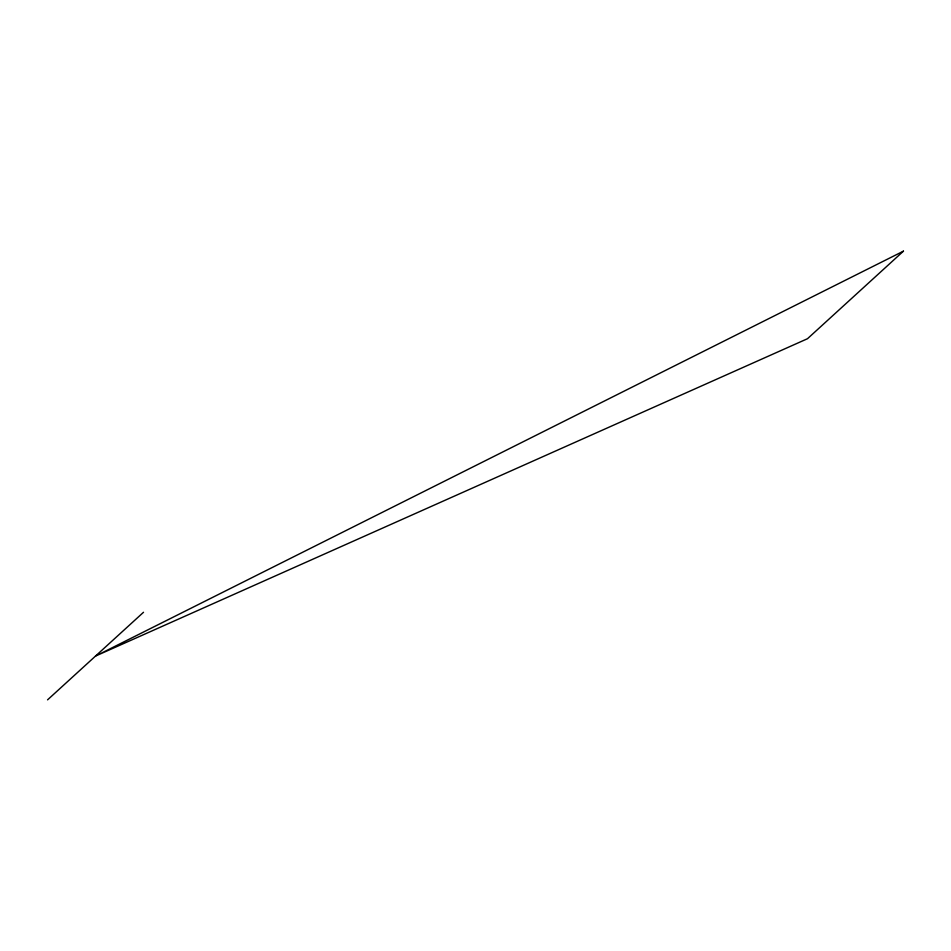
<?xml version="1.0" encoding="UTF-8"?>
<svg xmlns="http://www.w3.org/2000/svg" width="951" height="951" viewBox="0 0 951 951"><rect width="100%" height="100%" fill="white"/><g stroke="black" fill="none" stroke-linecap="round" stroke-linejoin="round"><path stroke-width="1.43" d="M47.55 699.853L143.518 612.278M903.45 251.147L807.482 338.722L95.54 656.071L903.45 251.147"/></g></svg>
